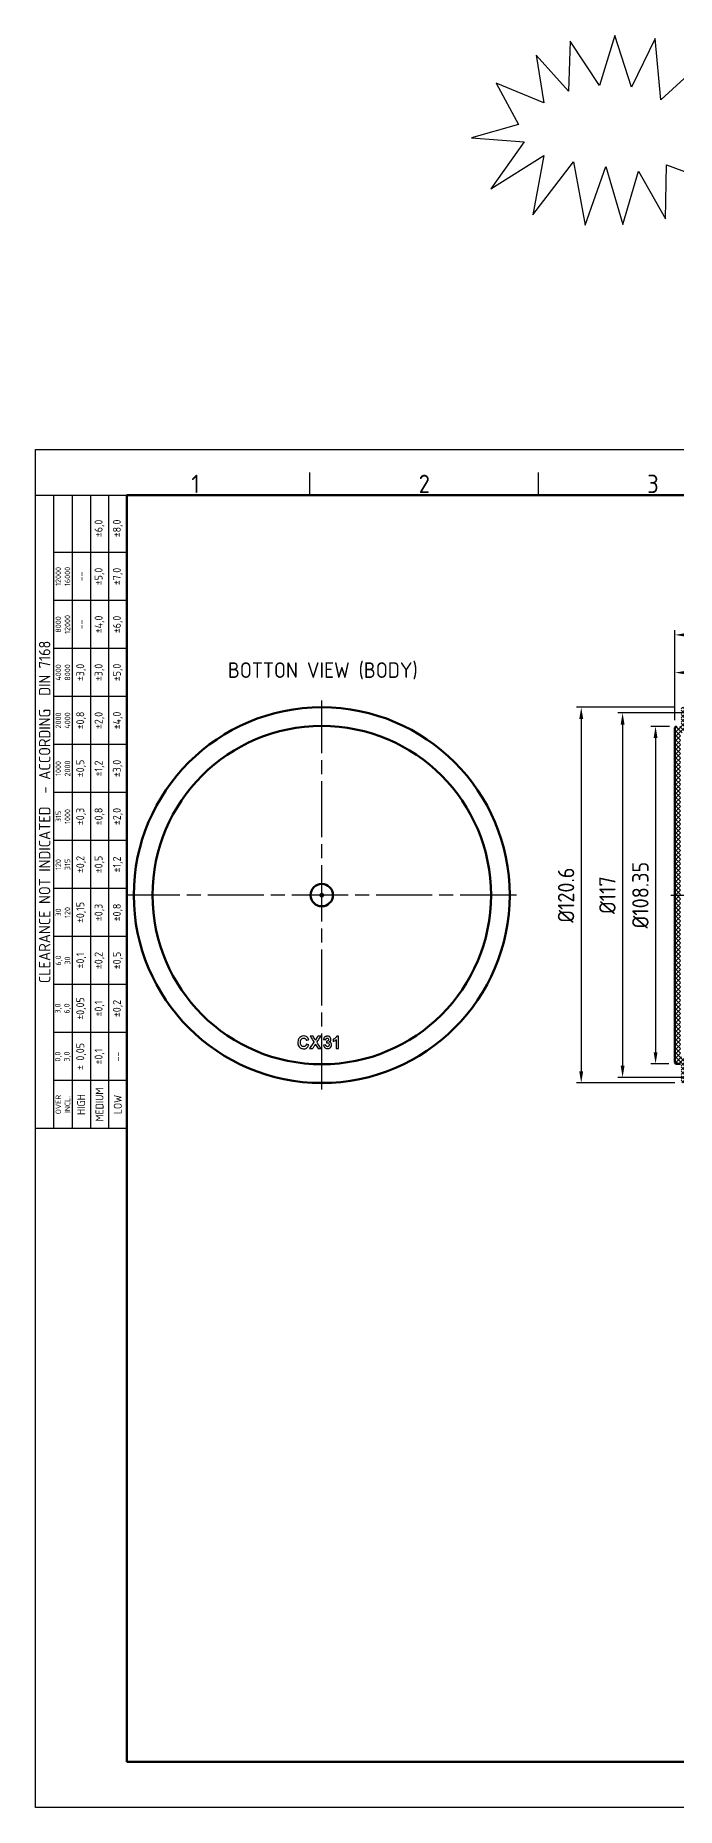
# Model space of a CAD drawing. Extents: x 0 to 988, y 0 to 594.
# Drawn here: x 0 to 206, y 0 to 569 of the extents above; entities that cross this region are included whole.
import ezdxf
from ezdxf.enums import TextEntityAlignment as Align

# ---------------------------------------------------------------- set-up
doc = ezdxf.new("R2010")
doc.units = 0
doc.header["$LTSCALE"] = 1.5
doc.linetypes.add('AM_ISO08W050', pattern=[18, 12, -1.5, 3, -1.5])
doc.layers.get('0').update_dxf_attribs({"linetype": 'CONTINUOUS'})
doc.layers.get('Defpoints').update_dxf_attribs({"linetype": 'CONTINUOUS'})
for name, color, linetype, lineweight in [('AM_0', 7, 'CONTINUOUS', 50), ('AM_5', 3, 'CONTINUOUS', 25), ('AM_7', 4, 'AM_ISO08W050', 25), ('AM_8', 1, 'CONTINUOUS', 25), ('AM_BOR', 7, 'CONTINUOUS', 50)]:
    doc.layers.add(name, color=color, linetype=linetype, lineweight=lineweight)
doc.layers.add('Camada 1', color=7, linetype='CONTINUOUS')
doc.layers.add('Layer 1', color=7, linetype='CONTINUOUS')
doc.styles.add('ACISOTS', font='isocp.shx', dxfattribs={"height": 1})
doc.styles.get("Standard").update_dxf_attribs({"font": 'ISOCP.SHX'})
doc.dimstyles.new('AM_ISO', dxfattribs={"dimtxt": 3.5, "dimasz": 2.5, "dimexe": 1, "dimexo": 1, "dimgap": 1.5, "dimtad": 1, "dimdsep": 46, "dimtxsty": 'Standard', "dimcen": 0, "dimclrd": 256, "dimclre": 256, "dimclrt": 2, "dimadec": 0, "dimazin": 2, "dimtp": 0.1, "dimtm": 0.1, "dimtfac": 0.71, "dimtdec": 3, "dimtmove": 0, "dimatfit": 3, "dimfxl": 1, "dimlwd": -1, "dimlwe": -1, "dimarcsym": 0})

# ---------------------------------------------------------------- blocks, each defined once
blk = doc.blocks.new('A3 ZTL')
for p, q in [((19.57, 280.82), (19.57, 9.78)), ((401.17, 280.82), (19.57, 280.82)), ((401.17, 9.78), (401.17, 280.82)), ((19.57, 9.78), (401.17, 9.78))]:
    blk.add_line(p, q)
at = {"layer": 'AM_BOR', "color": 135, "lineweight": 25}
for p, q in [((0, 0), (0, 290.61)), ((0, 290.61), (410.96, 290.61)), ((205.48, 280.82), (205.48, 290.61)), ((410.96, 290.61), (410.96, 0)), ((58.71, 280.82), (58.71, 285.71)), ((107.63, 280.82), (107.63, 285.71)), ((156.56, 280.82), (156.56, 285.71)), ((254.4, 280.82), (254.4, 285.71)), ((303.33, 280.82), (303.33, 285.71)), ((352.25, 280.82), (352.25, 285.71)), ((3.91, 145.3), (3.91, 280.82)), ((7.83, 280.82), (7.83, 145.3)), ((11.74, 280.82), (11.74, 145.3)), ((15.66, 145.3), (15.66, 280.82)), ((19.57, 268.59), (3.91, 268.59)), ((19.57, 258.32), (3.91, 258.32)), ((19.57, 248.04), (3.91, 248.04)), ((19.57, 237.77), (3.91, 237.77)), ((406.07, 235.32), (401.17, 235.32)), ((19.57, 227.5), (3.91, 227.5)), ((19.57, 217.22), (3.91, 217.22)), ((19.57, 206.95), (3.91, 206.95)), ((19.57, 196.67), (3.91, 196.67)), ((406.07, 190.31), (401.17, 190.31)), ((19.57, 186.4), (3.91, 186.4)), ((19.57, 176.13), (3.91, 176.13)), ((19.57, 165.85), (3.91, 165.85)), ((19.57, 155.58), (3.91, 155.58)), ((401.17, 145.3), (410.96, 145.3)), ((406.07, 100.29), (401.17, 100.29)), ((406.07, 55.28), (401.17, 55.28)), ((205.48, 9.78), (205.48, 0)), ((410.96, 0), (0, 0))]:
    blk.add_line(p, q, dxfattribs=at)
blk.add_lwpolyline([(19.57, 145.3), (0, 145.3), (0, 280.82), (19.57, 280.82)], close=True, dxfattribs=at)
at = {"layer": 'AM_BOR', "color": 135, "lineweight": 25, "style": 'ACISOTS'}
for s, p in [('1', (34.25, 283.27)), ('2', (83.17, 283.27)), ('3', (132.09, 283.27)), ('4', (181.02, 283.27)), ('5', (229.94, 283.27)), ('6', (278.86, 283.27)), ('7', (327.79, 283.27)), ('8', (376.71, 283.27)), ('A', (403.62, 257.83)), ('B', (403.62, 212.82)), ('C', (403.62, 167.81)), ('D', (403.62, 122.8)), ('E', (403.62, 77.79)), ('F', (403.62, 32.78))]:
    blk.add_text(s, height=3.91, dxfattribs=at).set_placement(p, align=Align.MIDDLE)
at = {"layer": 'AM_BOR', "color": 135, "lineweight": 25, "attachment_point": 5, "rotation": 90}
for s, insert, char_height, width in [('±6,0', (13.7, 273.73), 1.712, 10.274), ('±8,0', (17.61, 273.73), 1.712, 10.274), ('12000\\P16000', (5.87, 263.45), 1.174, 10.274), ('--', (9.78, 263.45), 1.712, 10.274), ('±5,0', (13.7, 263.45), 1.712, 10.274), ('±7,0', (17.61, 263.45), 1.712, 10.274), ('8000\\P12000', (5.87, 253.18), 1.174, 10.274), ('--', (9.78, 253.18), 1.712, 10.274), ('±4,0', (13.7, 253.18), 1.712, 10.274), ('±6,0', (17.61, 253.18), 1.712, 10.274), ('{\\Fisocp.shx|c0;CLEARANCE NOT INDICATED  - ACCORDING  DIN 7168}', (1.96, 213.06), 2.4462, 135.5186), ('4000\\P8000', (5.87, 242.91), 1.174, 10.274), ('±3,0', (9.78, 242.91), 1.712, 10.274), ('±3,0', (13.7, 242.91), 1.712, 10.274), ('±5,0', (17.61, 242.91), 1.712, 10.274), ('2000\\P4000', (5.87, 232.63), 1.174, 10.274), ('±0,8', (9.78, 232.63), 1.712, 10.274), ('±2,0', (13.7, 232.63), 1.712, 10.274), ('±4,0', (17.61, 232.63), 1.712, 10.274), ('±0,5', (9.78, 222.36), 1.712, 10.274), ('±1,2', (13.7, 222.36), 1.712, 10.274), ('±3,0', (17.61, 222.36), 1.712, 10.274), ('1000\\P2000', (5.87, 222.36), 1.174, 10.274), ('315\\P1000', (5.87, 212.08), 1.174, 10.274), ('±0,3', (9.78, 212.08), 1.712, 10.274), ('±0,8', (13.7, 212.08), 1.712, 10.274), ('±2,0', (17.61, 212.08), 1.712, 10.274), ('120\\P315', (5.87, 201.81), 1.174, 10.274), ('±0,2', (9.78, 201.81), 1.712, 10.274), ('±0,5', (13.7, 201.81), 1.712, 10.274), ('±1,2', (17.61, 201.81), 1.712, 10.274), ('±0,15', (9.78, 191.54), 1.712, 10.274), ('30\\P120', (5.87, 191.54), 1.174, 10.274), ('±0,3', (13.7, 191.54), 1.712, 10.274), ('±0,8', (17.61, 191.54), 1.712, 10.274), ('6,0\\P30', (5.87, 181.26), 1.174, 10.274), ('±0,1', (9.78, 181.26), 1.712, 10.274), ('±0,2', (13.7, 181.26), 1.712, 10.274), ('±0,5', (17.61, 181.26), 1.712, 10.274), ('3,0\\P6,0', (5.87, 170.99), 1.174, 10.274), ('±0,05', (9.78, 170.99), 1.712, 10.274), ('±0,1', (13.7, 170.99), 1.712, 10.274), ('±0,2', (17.61, 170.99), 1.712, 10.274), ('± 0,05', (9.78, 160.71), 1.712, 10.274), ('0,0\\P3,0', (5.87, 160.71), 1.174, 10.274), ('\\pt4.69206;±0,1', (13.7, 160.71), 1.7123, 10.274), ('--', (17.61, 160.71), 1.712, 10.274), ('{\\Fisocp.shx|c0;OVER\\PINCL.}', (5.87, 150.44), 1.1742, 10.274), ('HIGH', (9.78, 150.44), 1.712, 10.274), ('MEDIUM', (13.7, 150.44), 1.712, 10.274), ('LOW', (17.61, 150.44), 1.712, 10.274)]:
    blk.add_mtext(s, dxfattribs=dict(at, insert=insert, char_height=char_height, width=width))
blk = doc.blocks.new('*D36')
at = {"layer": 'AM_5', "transparency": 16777216}
for p, q in [((205.19, 349.06), (205.19, 377.91)), ((441.44, 376.41), (208.94, 376.41)), ((445.19, 355.18), (445.19, 377.91))]:
    blk.add_line(p, q, dxfattribs=at)
for points in [[(208.94, 377.04), (208.94, 375.79), (205.19, 376.41)], [(441.44, 377.04), (441.44, 375.79), (445.19, 376.41)]]:
    blk.add_solid(points, dxfattribs=at)
at = {"layer": 'Defpoints', "color": 0, "transparency": 16777216}
for p in [(205.19, 376.41), (445.19, 353.68), (205.19, 347.56)]:
    blk.add_point(p, dxfattribs=at)
at = {"layer": 'AM_5', "color": 3, "transparency": 16777216, "insert": (325.19, 381.29), "char_height": 5.25, "attachment_point": 5}
blk.add_mtext('241.5', dxfattribs=at)
blk = doc.blocks.new('*D37')
at = {"layer": 'AM_5', "transparency": 16777216}
for p, q in [((205.19, 350.56), (205.19, 365.8)), ((208.94, 364.3), (233.44, 364.3)), ((237.19, 354.68), (237.19, 365.8))]:
    blk.add_line(p, q, dxfattribs=at)
for points in [[(208.94, 364.93), (208.94, 363.68), (205.19, 364.3)], [(233.44, 364.93), (233.44, 363.68), (237.19, 364.3)]]:
    blk.add_solid(points, dxfattribs=at)
at = {"layer": 'Defpoints', "color": 0, "transparency": 16777216}
for p in [(237.19, 364.3), (237.19, 353.18), (205.19, 349.06)]:
    blk.add_point(p, dxfattribs=at)
at = {"layer": 'AM_5', "color": 3, "transparency": 16777216, "insert": (221.19, 369.18), "char_height": 5.25, "attachment_point": 5}
blk.add_mtext('32', dxfattribs=at)
blk = doc.blocks.new('*D38')
at = {"layer": 'AM_5', "transparency": 16777216}
for p, q in [((205.19, 353.18), (173.61, 353.18)), ((175.11, 349.43), (175.11, 236.33)), ((205.19, 232.58), (173.61, 232.58))]:
    blk.add_line(p, q, dxfattribs=at)
for points in [[(174.49, 349.43), (175.74, 349.43), (175.11, 353.18)], [(174.49, 236.33), (175.74, 236.33), (175.11, 232.58)]]:
    blk.add_solid(points, dxfattribs=at)
at = {"layer": 'Defpoints', "color": 0, "transparency": 16777216}
for p in [(206.69, 353.18), (175.11, 232.58), (206.69, 232.58)]:
    blk.add_point(p, dxfattribs=at)
at = {"layer": 'AM_5', "color": 3, "transparency": 16777216, "insert": (170.24, 292.88), "char_height": 5.25, "attachment_point": 5, "rotation": 90}
blk.add_mtext('%%c120.6', dxfattribs=at)
blk = doc.blocks.new('*D39')
at = {"layer": 'AM_5', "transparency": 16777216}
for p, q in [((208.99, 351.38), (186.88, 351.38)), ((188.38, 347.63), (188.38, 238.13)), ((208.99, 234.38), (186.88, 234.38))]:
    blk.add_line(p, q, dxfattribs=at)
for points in [[(187.76, 347.63), (189.01, 347.63), (188.38, 351.38)], [(187.76, 238.13), (189.01, 238.13), (188.38, 234.38)]]:
    blk.add_solid(points, dxfattribs=at)
at = {"layer": 'Defpoints', "color": 0, "transparency": 16777216}
for p in [(210.49, 351.38), (188.38, 234.38), (210.49, 234.38)]:
    blk.add_point(p, dxfattribs=at)
at = {"layer": 'AM_5', "color": 3, "transparency": 16777216, "insert": (183.51, 292.88), "char_height": 5.25, "attachment_point": 5, "rotation": 90}
blk.add_mtext('%%C117', dxfattribs=at)
blk = doc.blocks.new('*D40')
at = {"layer": 'AM_5', "transparency": 16777216}
for p, q in [((203.42, 347.06), (197.46, 347.06)), ((198.96, 343.31), (198.96, 242.46)), ((203.19, 238.71), (197.46, 238.71))]:
    blk.add_line(p, q, dxfattribs=at)
for points in [[(198.34, 343.31), (199.59, 343.31), (198.96, 347.06)], [(198.34, 242.46), (199.59, 242.46), (198.96, 238.71)]]:
    blk.add_solid(points, dxfattribs=at)
at = {"layer": 'Defpoints', "color": 0, "transparency": 16777216}
for p in [(204.92, 347.06), (198.96, 238.71), (204.69, 238.71)]:
    blk.add_point(p, dxfattribs=at)
at = {"layer": 'AM_5', "color": 3, "transparency": 16777216, "insert": (194.09, 292.88), "char_height": 5.25, "attachment_point": 5, "rotation": 90}
blk.add_mtext('%%C108.35', dxfattribs=at)

msp = doc.modelspace()

# ---------------------------------------------------------------- hatches: boundary and pattern name
at = {"layer": 'AM_8'}
h = msp.add_hatch(dxfattribs=at)
h.set_pattern_fill('_U', color=256, angle=135, style=0, double=1, pattern_type=0)
h.set_pattern_definition([(135, (565.5152, 184.8848), (-0.7071068, -0.7071068), []), (225, (565.5152, 184.8848), (0.7071068, -0.7071068), [])])
h.paths.add_polyline_path([(205.69, 347.06, 0.4142136), (205.19, 346.56), (205.19, 239.21, 0.4142136), (205.69, 238.71), (206.99, 238.71, -0.4142136), (207.19, 238.51), (207.19, 233.085, 0.4142136), (207.69, 232.585), (237.19, 232.585), (237.19, 233.104, -0.3853136), (237.37, 233.303), (240.01, 233.567, 0.3853136), (240.19, 233.766), (240.19, 234.185, 0.4142136), (239.99, 234.385), (211.49, 234.385, -0.4142136), (208.99, 236.885), (208.99, 239.885, 0.4142136), (208.49, 240.385, -0.4142136), (206.99, 241.885), (206.99, 343.885, -0.4142136), (208.49, 345.385, 0.4142136), (208.99, 345.885), (208.99, 348.885, -0.4142136), (211.49, 351.385), (239.99, 351.385, 0.4142136), (240.19, 351.585), (240.19, 352.004, 0.3853136), (240.01, 352.203), (237.37, 352.467, -0.3853136), (237.19, 352.666), (237.19, 353.185), (207.69, 353.185, 0.4142136), (207.19, 352.685), (207.19, 347.26, -0.4142136), (206.99, 347.06)])

# ---------------------------------------------------------------- linework, layer by layer
at = {"layer": 'AM_0'}
for p, q in [((205.19, 239.21), (205.19, 346.56)), ((205.69, 238.71), (206.99, 238.71))]:
    msp.add_line(p, q, dxfattribs=at)
for radius in [60.3, 54.3, 3.572, 0.469]:
    msp.add_circle((91.863, 292.885), radius, dxfattribs=at)
for centre, start, end in [((205.69, 346.56), 90, 180), ((205.69, 239.21), 180, 270)]:
    msp.add_arc(centre, 0.5, start, end, dxfattribs=at)
at = {"layer": 'AM_7'}
for p, q in [((91.863, 230.458), (91.863, 355.312)), ((154.29, 292.885), (29.436, 292.885)), ((203.853, 292.885), (213.528, 292.885))]:
    msp.add_line(p, q, dxfattribs=at)
at = {"layer": 'AM_8'}
for points in [[(213.152, 559.656), (200.652, 548.184), (198.866, 567.814), (191.214, 552.263), (185.857, 568.833), (181.01, 552.773)], [(181.01, 552.773), (171.572, 567.049), (171.062, 550.988), (160.603, 562.46), (163.154, 547.164), (147.848, 553.538), (154.991, 540.281), (139.94, 535.947), (156.776, 534.673), (146.063, 519.632), (163.154, 530.339), (159.582, 511.219), (172.592, 528.299), (176.418, 507.905), (183.051, 526.77), (188.408, 508.16), (193.51, 525.24), (202.183, 509.944), (202.438, 527.28), (221.825, 520.141)]]:
    msp.add_lwpolyline(points, dxfattribs=at)
at = {"layer": 'Camada 1', "color": 7}
for points, knots in [([(92.396, 244.717), (92.396, 244.717), (93.119, 244.804), (93.119, 244.804), (93.119, 244.804), (93.143, 244.62), (93.205, 244.479), (93.306, 244.382), (93.306, 244.382), (93.407, 244.284), (93.53, 244.235), (93.673, 244.235), (93.673, 244.235), (93.828, 244.235), (93.958, 244.294), (94.063, 244.411), (94.063, 244.411), (94.168, 244.528), (94.221, 244.685), (94.221, 244.884), (94.221, 244.884), (94.221, 245.072), (94.171, 245.221), (94.069, 245.331), (94.069, 245.331), (93.969, 245.442), (93.845, 245.497), (93.7, 245.497), (93.7, 245.497), (93.604, 245.497), (93.49, 245.478), (93.356, 245.441), (93.356, 245.441), (93.356, 245.441), (93.439, 246.05), (93.439, 246.05), (93.439, 246.05), (93.642, 246.045), (93.796, 246.089), (93.902, 246.182), (93.902, 246.182), (94.008, 246.275), (94.062, 246.399), (94.062, 246.553), (94.062, 246.553), (94.062, 246.685), (94.023, 246.789), (93.945, 246.867), (93.945, 246.867), (93.867, 246.945), (93.762, 246.984), (93.633, 246.984), (93.633, 246.984), (93.505, 246.984), (93.396, 246.94), (93.306, 246.851), (93.306, 246.851), (93.216, 246.763), (93.16, 246.633), (93.141, 246.463), (93.141, 246.463), (93.141, 246.463), (92.452, 246.579), (92.452, 246.579), (92.452, 246.579), (92.5, 246.816), (92.571, 247.005), (92.669, 247.145), (92.669, 247.145), (92.765, 247.286), (92.9, 247.397), (93.073, 247.478), (93.073, 247.478), (93.246, 247.559), (93.44, 247.599), (93.654, 247.599), (93.654, 247.599), (94.022, 247.599), (94.316, 247.482), (94.538, 247.248), (94.538, 247.248), (94.721, 247.056), (94.812, 246.84), (94.812, 246.598), (94.812, 246.598), (94.812, 246.256), (94.625, 245.983), (94.251, 245.779), (94.251, 245.779), (94.474, 245.731), (94.653, 245.624), (94.787, 245.457), (94.787, 245.457), (94.92, 245.29), (94.988, 245.089), (94.988, 244.853), (94.988, 244.853), (94.988, 244.51), (94.862, 244.219), (94.613, 243.977), (94.613, 243.977), (94.363, 243.736), (94.051, 243.615), (93.679, 243.615), (93.679, 243.615), (93.325, 243.615), (93.033, 243.717), (92.8, 243.92), (92.8, 243.92), (92.568, 244.123), (92.433, 244.388), (92.396, 244.717)], [0, 0, 0, 0, 0.0357143, 0.0357143, 0.0357143, 0.0535714, 0.0714286, 0.0714286, 0.0714286, 0.0892857, 0.1071429, 0.1071429, 0.1071429, 0.125, 0.1428571, 0.1428571, 0.1428571, 0.1607143, 0.1785714, 0.1785714, 0.1785714, 0.1964286, 0.2142857, 0.2142857, 0.2142857, 0.2321429, 0.25, 0.25, 0.25, 0.2678571, 0.2857143, 0.2857143, 0.2857143, 0.3035714, 0.3214286, 0.3214286, 0.3214286, 0.3392857, 0.3571429, 0.3571429, 0.3571429, 0.375, 0.3928571, 0.3928571, 0.3928571, 0.4107143, 0.4285714, 0.4285714, 0.4285714, 0.4464286, 0.4642857, 0.4642857, 0.4642857, 0.4821429, 0.5, 0.5, 0.5, 0.5178571, 0.5357143, 0.5357143, 0.5357143, 0.5535714, 0.5714286, 0.5714286, 0.5714286, 0.5892857, 0.6071429, 0.6071429, 0.6071429, 0.625, 0.6428571, 0.6428571, 0.6428571, 0.6607143, 0.6785714, 0.6785714, 0.6785714, 0.6964286, 0.7142857, 0.7142857, 0.7142857, 0.7321429, 0.75, 0.75, 0.75, 0.7678571, 0.7857143, 0.7857143, 0.7857143, 0.8035714, 0.8214286, 0.8214286, 0.8214286, 0.8392857, 0.8571429, 0.8571429, 0.8571429, 0.875, 0.8928571, 0.8928571, 0.8928571, 0.9107143, 0.9285714, 0.9285714, 0.9285714, 0.9464286, 0.9642857, 0.9642857, 0.9642857, 0.9821429, 1, 1, 1, 1]), ([(97.263, 243.682), (97.263, 243.682), (96.515, 243.682), (96.515, 243.682), (96.515, 243.682), (96.515, 243.682), (96.515, 246.5), (96.515, 246.5), (96.515, 246.5), (96.242, 246.244), (95.92, 246.055), (95.549, 245.934), (95.549, 245.934), (95.549, 245.934), (95.549, 246.612), (95.549, 246.612), (95.549, 246.612), (95.744, 246.676), (95.956, 246.796), (96.185, 246.975), (96.185, 246.975), (96.414, 247.153), (96.571, 247.361), (96.656, 247.599), (96.656, 247.599), (96.656, 247.599), (97.263, 247.599), (97.263, 247.599), (97.263, 247.599), (97.263, 247.599), (97.263, 243.682), (97.263, 243.682)], [0, 0, 0, 0, 0.125, 0.125, 0.125, 0.1875, 0.25, 0.25, 0.25, 0.3125, 0.375, 0.375, 0.375, 0.4375, 0.5, 0.5, 0.5, 0.5625, 0.625, 0.625, 0.625, 0.6875, 0.75, 0.75, 0.75, 0.8125, 0.875, 0.875, 0.875, 0.9375, 1, 1, 1, 1])]:
    msp.add_open_spline(points, degree=3, knots=knots, dxfattribs=at)
at = {"layer": 'Layer 1', "color": 7}
for points, knots in [([(86.902, 245.088), (86.902, 245.088), (87.682, 244.841), (87.682, 244.841), (87.682, 244.841), (87.562, 244.405), (87.363, 244.082), (87.085, 243.871), (87.085, 243.871), (86.807, 243.66), (86.454, 243.554), (86.026, 243.554), (86.026, 243.554), (85.497, 243.554), (85.062, 243.735), (84.721, 244.096), (84.721, 244.096), (84.381, 244.458), (84.21, 244.953), (84.21, 245.579), (84.21, 245.579), (84.21, 246.243), (84.382, 246.758), (84.724, 247.126), (84.724, 247.126), (85.066, 247.492), (85.517, 247.676), (86.075, 247.676), (86.075, 247.676), (86.562, 247.676), (86.959, 247.532), (87.263, 247.243), (87.263, 247.243), (87.445, 247.074), (87.581, 246.829), (87.671, 246.509), (87.671, 246.509), (87.671, 246.509), (86.874, 246.319), (86.874, 246.319), (86.874, 246.319), (86.828, 246.526), (86.73, 246.689), (86.579, 246.809), (86.579, 246.809), (86.43, 246.929), (86.248, 246.988), (86.034, 246.988), (86.034, 246.988), (85.739, 246.988), (85.499, 246.882), (85.315, 246.67), (85.315, 246.67), (85.131, 246.458), (85.039, 246.115), (85.039, 245.64), (85.039, 245.64), (85.039, 245.136), (85.13, 244.777), (85.311, 244.563), (85.311, 244.563), (85.492, 244.349), (85.728, 244.242), (86.018, 244.242), (86.018, 244.242), (86.232, 244.242), (86.416, 244.31), (86.57, 244.446), (86.57, 244.446), (86.724, 244.582), (86.834, 244.796), (86.902, 245.088)], [0, 0, 0, 0, 0.0555556, 0.0555556, 0.0555556, 0.0833333, 0.1111111, 0.1111111, 0.1111111, 0.1388889, 0.1666667, 0.1666667, 0.1666667, 0.1944444, 0.2222222, 0.2222222, 0.2222222, 0.25, 0.2777778, 0.2777778, 0.2777778, 0.3055556, 0.3333333, 0.3333333, 0.3333333, 0.3611111, 0.3888889, 0.3888889, 0.3888889, 0.4166667, 0.4444444, 0.4444444, 0.4444444, 0.4722222, 0.5, 0.5, 0.5, 0.5277778, 0.5555556, 0.5555556, 0.5555556, 0.5833333, 0.6111111, 0.6111111, 0.6111111, 0.6388889, 0.6666667, 0.6666667, 0.6666667, 0.6944444, 0.7222222, 0.7222222, 0.7222222, 0.75, 0.7777778, 0.7777778, 0.7777778, 0.8055556, 0.8333333, 0.8333333, 0.8333333, 0.8611111, 0.8888889, 0.8888889, 0.8888889, 0.9166667, 0.9444444, 0.9444444, 0.9444444, 0.9722222, 1, 1, 1, 1]), ([(87.967, 243.622), (87.967, 243.622), (89.33, 245.702), (89.33, 245.702), (89.33, 245.702), (89.33, 245.702), (88.096, 247.608), (88.096, 247.608), (88.096, 247.608), (88.096, 247.608), (89.036, 247.608), (89.036, 247.608), (89.036, 247.608), (89.036, 247.608), (89.836, 246.327), (89.836, 246.327), (89.836, 246.327), (89.836, 246.327), (90.618, 247.608), (90.618, 247.608), (90.618, 247.608), (90.618, 247.608), (91.551, 247.608), (91.551, 247.608), (91.551, 247.608), (91.551, 247.608), (90.311, 245.672), (90.311, 245.672), (90.311, 245.672), (90.311, 245.672), (91.673, 243.622), (91.673, 243.622), (91.673, 243.622), (91.673, 243.622), (90.702, 243.622), (90.702, 243.622), (90.702, 243.622), (90.702, 243.622), (89.819, 245), (89.819, 245), (89.819, 245), (89.819, 245), (88.933, 243.622), (88.933, 243.622), (88.933, 243.622), (88.933, 243.622), (87.967, 243.622), (87.967, 243.622)], [0, 0, 0, 0, 0.0833333, 0.0833333, 0.0833333, 0.125, 0.1666667, 0.1666667, 0.1666667, 0.2083333, 0.25, 0.25, 0.25, 0.2916667, 0.3333333, 0.3333333, 0.3333333, 0.375, 0.4166667, 0.4166667, 0.4166667, 0.4583333, 0.5, 0.5, 0.5, 0.5416667, 0.5833333, 0.5833333, 0.5833333, 0.625, 0.6666667, 0.6666667, 0.6666667, 0.7083333, 0.75, 0.75, 0.75, 0.7916667, 0.8333333, 0.8333333, 0.8333333, 0.875, 0.9166667, 0.9166667, 0.9166667, 0.9583333, 1, 1, 1, 1])]:
    msp.add_open_spline(points, degree=3, knots=knots, dxfattribs=at)

# ---------------------------------------------------------------- block references
at = {"layer": 'AM_0', "lineweight": 0, "xscale": 1.5, "yscale": 1.5, "zscale": 1.5}
msp.add_blockref('A3 ZTL', (0, 0), dxfattribs=at)

# ---------------------------------------------------------------- texts
at = {"layer": 'AM_0'}
msp.add_text('BOTTON VIEW (BODY)', height=5, dxfattribs=at).set_placement((61.752, 362.612))

# ---------------------------------------------------------------- dimensions: what is measured, and where the dimension line sits
at = {"layer": 'AM_5', "color": 253}
dim = msp.add_linear_dim(base=(205.19, 376.414), p1=(445.19, 353.685), p2=(205.19, 347.56), text='241.5', dimstyle='AM_ISO', override={"dimscale": 1.5, "dimclrt": 3, "dimadec": 2, "dimtp": 0, "dimtm": 0.12, "dimtdec": 2}, dxfattribs=at)
dim.commit()
dim.dimension.update_dxf_attribs({"geometry": '*D36', "text_midpoint": (325.19, 381.29)})
dim = msp.add_linear_dim(base=(237.19, 364.302), p1=(205.19, 349.06), p2=(237.19, 353.185), dimstyle='AM_ISO', override={"dimscale": 1.5, "dimclrt": 3, "dimadec": 2, "dimtp": 0, "dimtm": 0.12, "dimtdec": 2}, dxfattribs=at)
dim.commit()
dim.dimension.update_dxf_attribs({"geometry": '*D37', "text_midpoint": (221.19, 369.177)})
for base, p1, p2, text, picture, middle in [((175.111, 232.585), (206.69, 353.185), (206.69, 232.585), '%%c120.6', '*D38', (170.236, 292.885)), ((188.384, 234.385), (210.49, 351.385), (210.49, 234.385), '%%C117', '*D39', (183.509, 292.885)), ((198.963, 238.71), (204.917, 347.06), (204.69, 238.71), '%%C108.35', '*D40', (194.088, 292.885))]:
    dim = msp.add_linear_dim(base=base, p1=p1, p2=p2, angle=90, text=text, dimstyle='AM_ISO', override={"dimscale": 1.5, "dimclrt": 3, "dimadec": 2, "dimtp": 0, "dimtm": 0.12, "dimtdec": 2}, dxfattribs=at)
    dim.commit()
    dim.dimension.update_dxf_attribs({"geometry": picture, "text_midpoint": middle})

doc.saveas('drawing.dxf')
